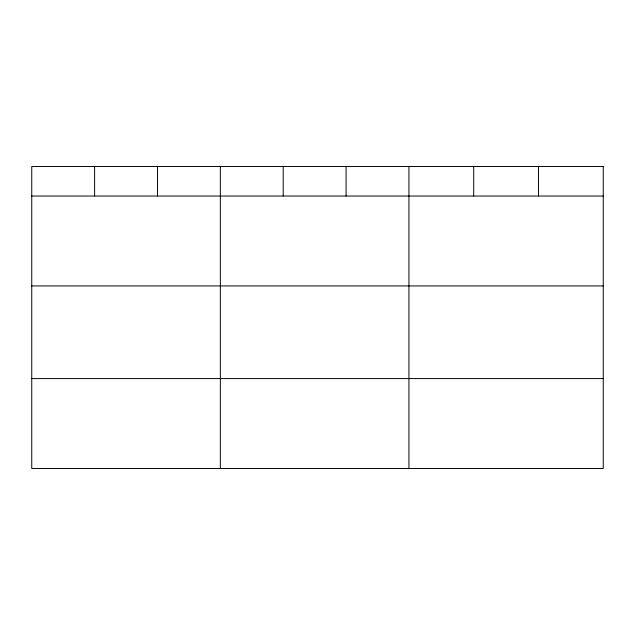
<?xml version="1.0" encoding="UTF-8"?>
<svg xmlns="http://www.w3.org/2000/svg" width="635" height="635" viewBox="0 0 635 635"><rect width="100%" height="100%" fill="white"/><g stroke="black" fill="none" stroke-linecap="round" stroke-linejoin="round"><path stroke-width="0.95" d="M31.75 196.032L603.25 196.032M31.75 285.94L603.25 285.94M31.75 378.571L603.25 378.571M538.48 166.521L538.48 196.032M473.71 166.521L473.71 196.032M408.94 166.521L408.94 468.479M346.075 166.521L346.075 196.032M283.21 166.521L283.21 196.032M220.345 166.521L220.345 468.479M157.48 166.521L157.48 196.032M94.615 166.521L94.615 196.032M603.25 166.521L31.75 166.521L31.75 468.479L603.25 468.479L603.25 166.521"/></g></svg>
